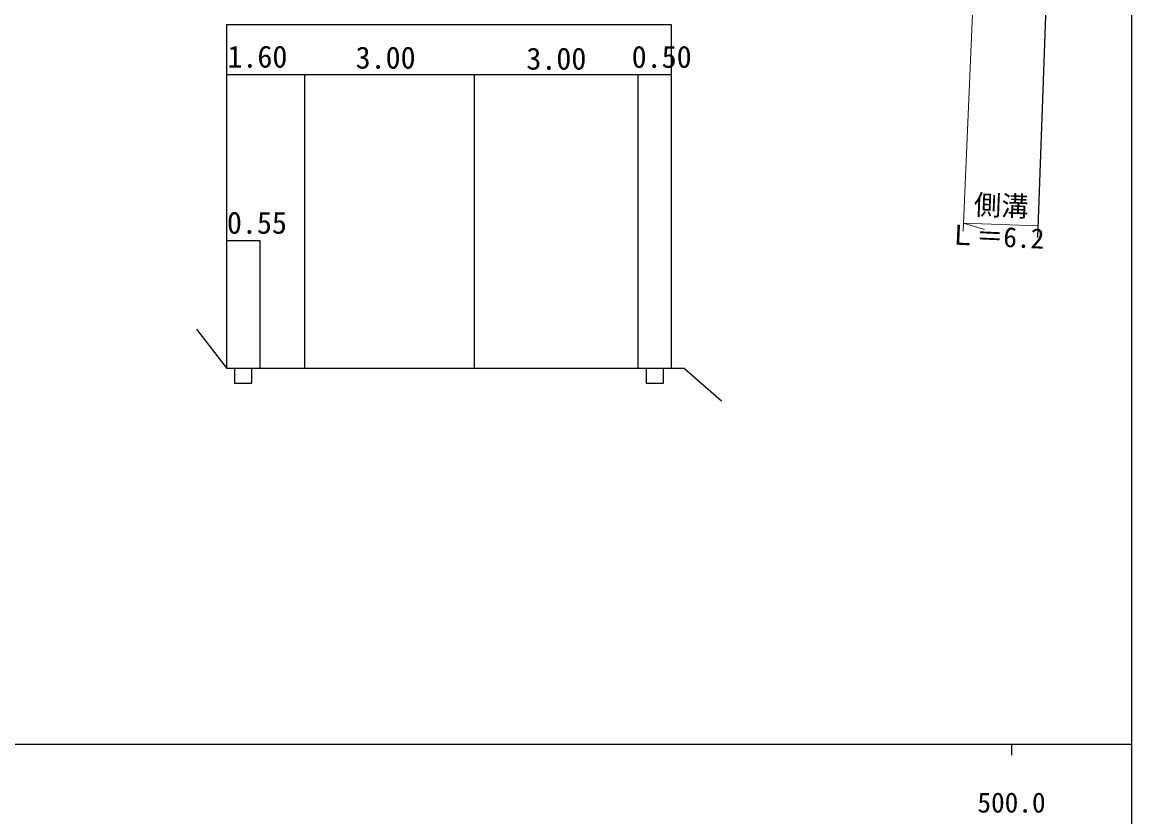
# Model space of a CAD drawing. Units: millimetres, scale not verified. Extents: x 40000 to 680000, y 20000 to 380000.
# Drawn here: x 477546 to 579000, y 198357 to 270968 of the extents above; entities that cross this region are included whole.
import ezdxf
from ezdxf.enums import TextEntityAlignment as Align

# ---------------------------------------------------------------- set-up
doc = ezdxf.new("R2010")
doc.units = ezdxf.units.MM
doc.header["$LTSCALE"] = 1000
for name, color, linetype, lineweight in [('M-BGD', 7, 'Continuous', 25), ('M-BMK-SRVR', 3, 'Continuous', 25), ('M-STR-HTXT', 7, 'Continuous', 13), ('M-TTL-BAND', 7, 'Continuous', 25)]:
    doc.layers.add(name, color=color, linetype=linetype, lineweight=lineweight)
doc.styles.add('ＭＳ ゴシック', font='')
doc.styles.get('ＭＳ ゴシック').set_extended_font_data('MS Gothic')

msp = doc.modelspace()

# ---------------------------------------------------------------- linework, layer by layer
at = {"layer": 'M-BGD'}
for p, q in [((496266, 266193), (536870, 266193)), ((503345, 266153), (503345, 239313)), ((518880, 266157), (518880, 239287)), ((533824, 266193), (533823, 239333)), ((493494, 242912), (496260, 239310)), ((538105, 239338), (496260, 239310)), ((538105, 239338), (541491, 236374))]:
    msp.add_line(p, q, dxfattribs=at)
for points in [[(496260, 239310), (496266, 270764), (536870, 270764), (536871, 239337)], [(496266, 251031), (499270, 251031), (499270, 239312)], [(496949, 239310), (496949, 237993), (498534, 237993), (498534, 239311)], [(534610, 239310), (534610, 237993), (536195, 237993), (536195, 239311)]]:
    msp.add_lwpolyline(points, dxfattribs=at)
at = {"layer": 'M-BMK-SRVR'}
msp.add_line((571744, 288828), (570382, 251296), dxfattribs=at)
at = {"layer": 'M-STR-HTXT'}
for p, q in [((564626, 275901), (563581, 251863)), ((563610, 252617), (570420, 252347)), ((563610, 252617), (565520, 252023))]:
    msp.add_line(p, q, dxfattribs=at)
at = {"layer": 'M-TTL-BAND'}
for p, q in [((579000, 20000), (579000, 370000)), ((40000, 205000), (579000, 205000)), ((568000, 205000), (568000, 204000))]:
    msp.add_line(p, q, dxfattribs=at)

# ---------------------------------------------------------------- texts
at = {"layer": 'M-BGD', "style": 'ＭＳ ゴシック'}
for s, p in [('1.60', (496309, 266212)), ('3.00', (508031, 266121)), ('3.00', (523643, 266029)), ('0.50', (533273, 266193)), ('0.55', (496266, 251031))]:
    msp.add_text(s, height=2016, dxfattribs=at).set_placement(p, align=Align.BOTTOM_LEFT)
at = {"layer": 'M-STR-HTXT', "style": 'ＭＳ ゴシック'}
for s, rotation, p in [('側溝', 357.727, (564507, 252845)), ('Ｌ＝6.2', 357.35, (562196, 250120))]:
    msp.add_text(s, height=1833, rotation=rotation, dxfattribs=at).set_placement(p, align=Align.BOTTOM_LEFT)
at = {"layer": 'M-TTL-BAND', "style": 'ＭＳ ゴシック'}
msp.add_text('500.0', height=1833, dxfattribs=at).set_placement((568000, 198195), align=Align.BOTTOM_CENTER)

doc.saveas('drawing.dxf')
